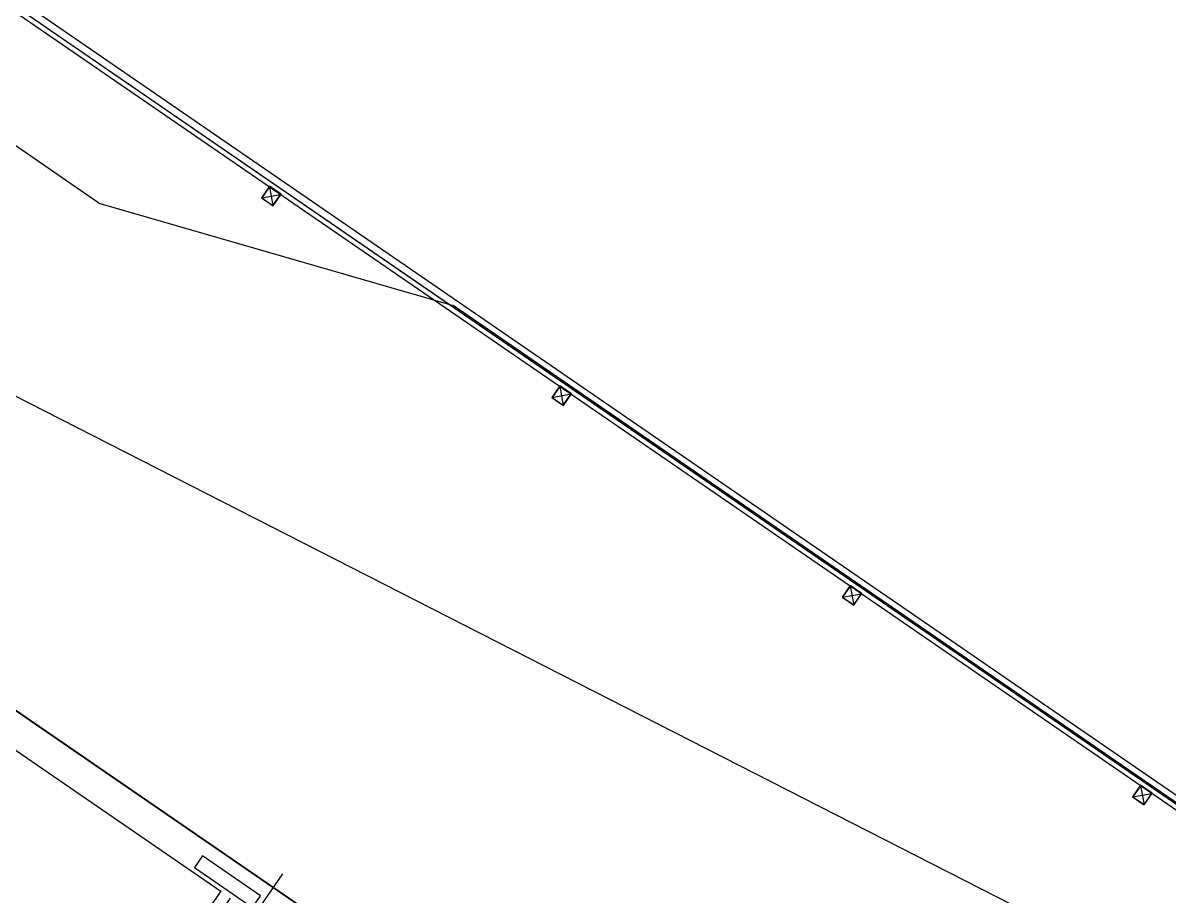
# Model space of a CAD drawing. Header units: metres. Extents: x 2 to 323, y -2 to 254.
# Drawn here: x 103.22 to 112.98, y 182.85 to 190.29 of the extents above; entities that cross this region are included whole.
import ezdxf

# ---------------------------------------------------------------- set-up
doc = ezdxf.new("R2010")
doc.units = ezdxf.units.M
doc.layers.add('REFERENCIA', color=7, linetype='Continuous')

msp = doc.modelspace()

# ---------------------------------------------------------------- linework, layer by layer
at = {"layer": 'REFERENCIA'}
for p, q in [((114.134, 182.956), (92.892, 197.559)), ((114.134, 182.956), (92.892, 197.559)), ((114.134, 182.956), (92.892, 197.559)), ((114.134, 182.956), (92.892, 197.559)), ((114.134, 182.956), (92.892, 197.559)), ((114.134, 182.956), (92.892, 197.559)), ((92.944, 197.45), (114.105, 182.904)), ((92.944, 197.45), (114.105, 182.904)), ((92.944, 197.45), (114.105, 182.904)), ((92.954, 197.394), (114.085, 182.869)), ((92.954, 197.394), (114.085, 182.869)), ((92.954, 197.394), (114.085, 182.869)), ((103.867, 188.752), (92.368, 196.657)), ((103.867, 188.752), (92.368, 196.657)), ((105.255, 188.796), (105.414, 188.826)), ((105.255, 188.796), (105.414, 188.826)), ((105.255, 188.796), (105.414, 188.826)), ((105.32, 188.891), (105.349, 188.731)), ((105.32, 188.891), (105.349, 188.731)), ((105.32, 188.891), (105.349, 188.731)), ((103.867, 188.752), (106.883, 187.879)), ((103.867, 188.752), (106.883, 187.879)), ((114.105, 182.914), (106.883, 187.879)), ((114.105, 182.914), (106.883, 187.879)), ((114.105, 182.914), (106.883, 187.879)), ((107.792, 187.192), (107.821, 187.032)), ((107.792, 187.192), (107.821, 187.032)), ((107.792, 187.192), (107.821, 187.032)), ((121.902, 177.546), (103.136, 187.119)), ((121.902, 177.546), (103.136, 187.119)), ((107.727, 187.097), (107.887, 187.127)), ((107.727, 187.097), (107.887, 187.127)), ((107.727, 187.097), (107.887, 187.127)), ((110.199, 185.398), (110.359, 185.427)), ((110.199, 185.398), (110.359, 185.427)), ((110.199, 185.398), (110.359, 185.427)), ((110.264, 185.492), (110.294, 185.332)), ((110.264, 185.492), (110.294, 185.332)), ((110.264, 185.492), (110.294, 185.332)), ((112.736, 183.792), (112.766, 183.632)), ((112.736, 183.792), (112.766, 183.632)), ((112.736, 183.792), (112.766, 183.632)), ((112.671, 183.698), (112.831, 183.727)), ((112.671, 183.698), (112.831, 183.727)), ((112.671, 183.698), (112.831, 183.727)), ((105.43, 183.042), (105.117, 182.587)), ((105.321, 182.944), (105.321, 182.944)), ((105.321, 182.944), (105.321, 182.944)), ((105.321, 182.944), (105.321, 182.944))]:
    msp.add_line(p, q, dxfattribs=at)
for points in [[(90.081, 187.875), (92.626, 191.576), (90.133, 193.29), (91.317, 195.013), (91.284, 195.036), (92.944, 197.45), (114.105, 182.904), (129.398, 176.048), (129.431, 176.025), (122.372, 165.757), (107.621, 175.897), (107.584, 175.843), (94.976, 184.51), (90.081, 187.875)], [(90.081, 187.875), (92.626, 191.576), (90.133, 193.29), (91.317, 195.013), (91.284, 195.036), (92.944, 197.45), (114.105, 182.904), (129.398, 176.048), (129.431, 176.025), (122.372, 165.757), (107.621, 175.897), (107.584, 175.843), (94.976, 184.51), (90.081, 187.875)], [(92.522, 191.745), (110.273, 179.543), (106.958, 174.72), (89.207, 186.923), (92.522, 191.745)], [(92.522, 191.745), (110.273, 179.543), (106.958, 174.72), (89.207, 186.923), (92.522, 191.745)], [(105.251, 188.796), (105.35, 188.728), (105.418, 188.827), (105.319, 188.895), (105.251, 188.796)], [(105.251, 188.796), (105.35, 188.728), (105.418, 188.827), (105.319, 188.895), (105.251, 188.796)], [(105.251, 188.796), (105.35, 188.728), (105.418, 188.827), (105.319, 188.895), (105.251, 188.796)], [(105.255, 188.796), (105.349, 188.731), (105.414, 188.826), (105.32, 188.891), (105.255, 188.796)], [(105.255, 188.796), (105.349, 188.731), (105.414, 188.826), (105.32, 188.891), (105.255, 188.796)], [(105.255, 188.796), (105.349, 188.731), (105.414, 188.826), (105.32, 188.891), (105.255, 188.796)], [(107.723, 187.096), (107.822, 187.028), (107.89, 187.127), (107.791, 187.195), (107.723, 187.096)], [(107.723, 187.096), (107.822, 187.028), (107.89, 187.127), (107.791, 187.195), (107.723, 187.096)], [(107.723, 187.096), (107.822, 187.028), (107.89, 187.127), (107.791, 187.195), (107.723, 187.096)], [(107.727, 187.097), (107.821, 187.032), (107.887, 187.127), (107.792, 187.192), (107.727, 187.097)], [(107.727, 187.097), (107.821, 187.032), (107.887, 187.127), (107.792, 187.192), (107.727, 187.097)], [(107.727, 187.097), (107.821, 187.032), (107.887, 187.127), (107.792, 187.192), (107.727, 187.097)], [(110.195, 185.397), (110.294, 185.329), (110.362, 185.428), (110.263, 185.496), (110.195, 185.397)], [(110.195, 185.397), (110.294, 185.329), (110.362, 185.428), (110.263, 185.496), (110.195, 185.397)], [(110.195, 185.397), (110.294, 185.329), (110.362, 185.428), (110.263, 185.496), (110.195, 185.397)], [(110.199, 185.398), (110.294, 185.332), (110.359, 185.427), (110.264, 185.492), (110.199, 185.398)], [(110.199, 185.398), (110.294, 185.332), (110.359, 185.427), (110.264, 185.492), (110.199, 185.398)], [(110.199, 185.398), (110.294, 185.332), (110.359, 185.427), (110.264, 185.492), (110.199, 185.398)], [(112.667, 183.697), (112.766, 183.629), (112.834, 183.728), (112.735, 183.796), (112.667, 183.697)], [(112.667, 183.697), (112.766, 183.629), (112.834, 183.728), (112.735, 183.796), (112.667, 183.697)], [(112.667, 183.697), (112.766, 183.629), (112.834, 183.728), (112.735, 183.796), (112.667, 183.697)], [(112.671, 183.698), (112.766, 183.632), (112.831, 183.727), (112.736, 183.792), (112.671, 183.698)], [(112.671, 183.698), (112.766, 183.632), (112.831, 183.727), (112.736, 183.792), (112.671, 183.698)], [(112.671, 183.698), (112.766, 183.632), (112.831, 183.727), (112.736, 183.792), (112.671, 183.698)], [(105.176, 182.756), (105.244, 182.854), (104.75, 183.194), (104.682, 183.095), (105.176, 182.756)], [(105.176, 182.756), (105.244, 182.854), (104.75, 183.194), (104.682, 183.095), (105.176, 182.756)]]:
    msp.add_lwpolyline(points, close=True, dxfattribs=at)
for points in [[(107.713, 176.031), (107.812, 175.963), (110.273, 179.543), (94.851, 190.145), (94.681, 189.898), (99.953, 186.274)], [(107.713, 176.031), (107.812, 175.963), (110.273, 179.543), (94.851, 190.145), (94.681, 189.898), (99.953, 186.274)], [(107.713, 176.031), (107.812, 175.963), (110.273, 179.543), (94.851, 190.145), (94.681, 189.898), (99.953, 186.274)], [(97.839, 183.027), (99.41, 185.312), (100.007, 184.901), (100.064, 184.984), (99.466, 185.394), (100.033, 186.218), (102.423, 184.576), (100.229, 181.385), (100.312, 181.328), (102.516, 184.535), (104.906, 182.893), (104.552, 182.377), (104.634, 182.32), (104.989, 182.836)], [(97.839, 183.027), (99.41, 185.312), (100.007, 184.901), (100.064, 184.984), (99.466, 185.394), (100.033, 186.218), (102.423, 184.576), (100.229, 181.385), (100.312, 181.328), (102.516, 184.535), (104.906, 182.893), (104.552, 182.377), (104.634, 182.32), (104.989, 182.836)], [(97.839, 183.027), (99.41, 185.312), (100.007, 184.901), (100.064, 184.984), (99.466, 185.394), (100.033, 186.218), (102.423, 184.576), (100.229, 181.385), (100.312, 181.328), (102.516, 184.535), (104.906, 182.893), (104.552, 182.377), (104.634, 182.32), (104.989, 182.836)]]:
    msp.add_lwpolyline(points, dxfattribs=at)

doc.saveas('drawing.dxf')
